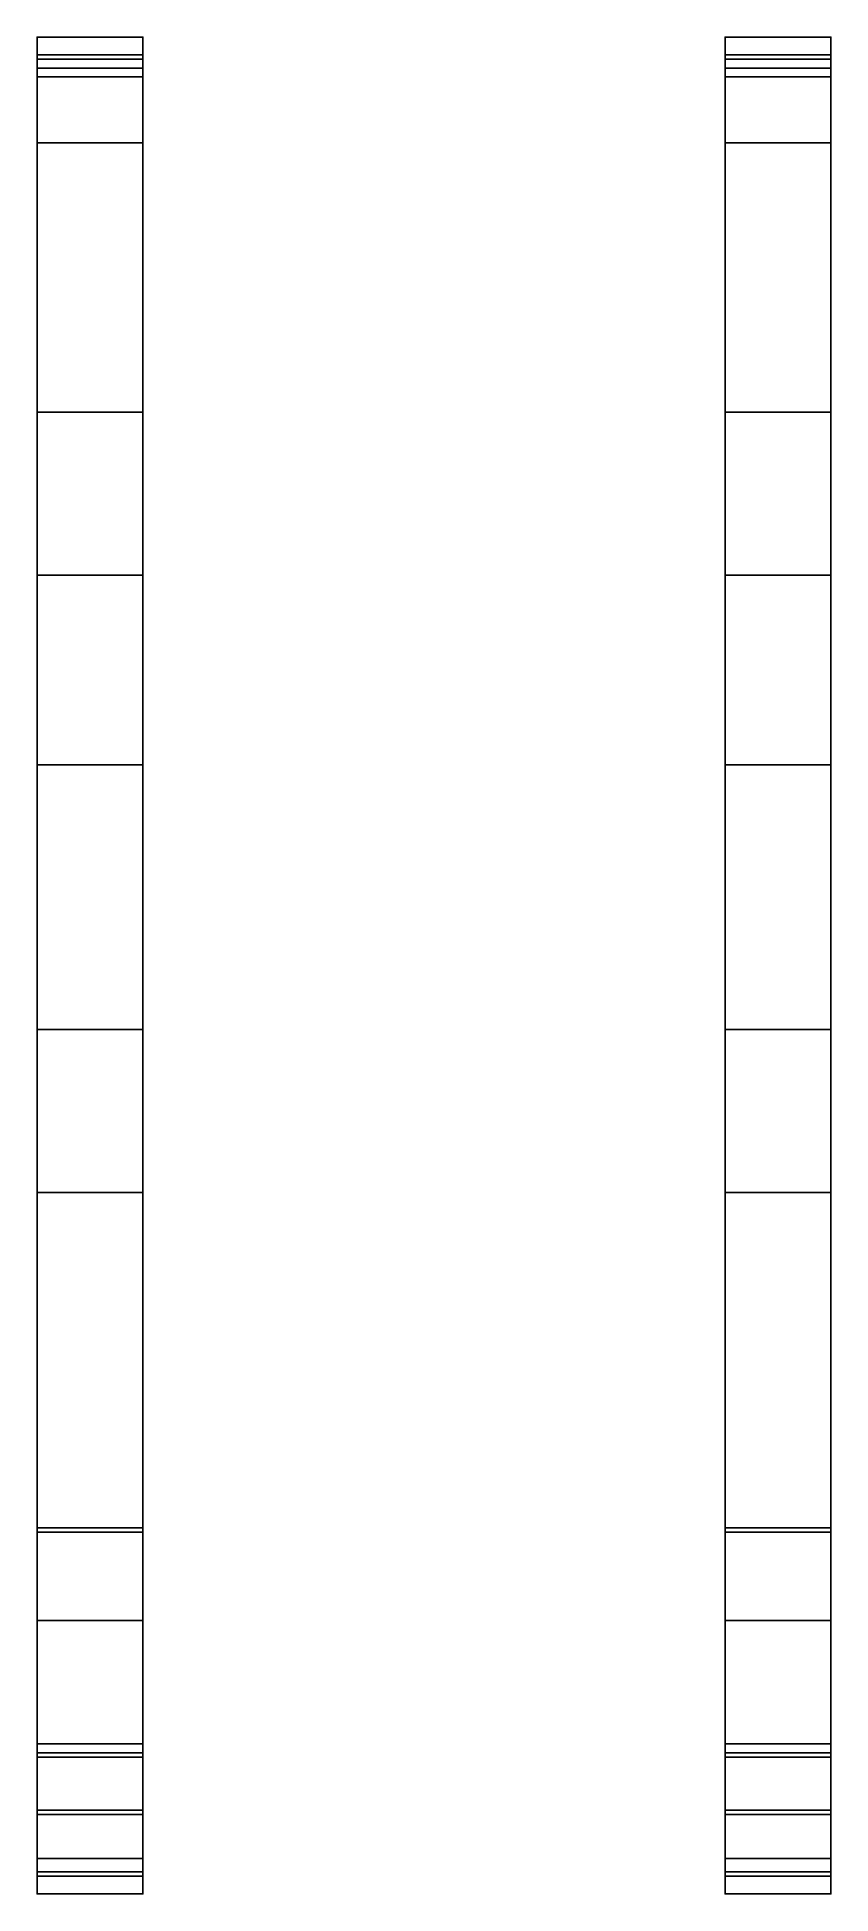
# Model space of a CAD drawing. Extents: x -0.9 to 0.9, y -2.1 to 2.11.
import ezdxf

# ---------------------------------------------------------------- set-up
doc = ezdxf.new("R2010")
doc.units = 0
doc.layers.add('TRACKS', color=3, linetype='CONTINUOUS')

msp = doc.modelspace()

# ---------------------------------------------------------------- linework, layer by layer
at = {"layer": 'TRACKS'}
for points in [[(-0.66, 2.04, 0.68), (-0.66, 2.11, 0.48), (-0.9, 2.11, 0.48), (-0.9, 2.04, 0.68)], [(-0.9, 2.04, 0.68), (-0.9, 2.11, 0.48), (-0.9, 2.07, 0.48), (-0.9, 2.02, 0.65)], [(-0.66, 2.11, 0.48), (-0.66, 2.06, 0.31), (-0.9, 2.06, 0.31), (-0.9, 2.11, 0.48)], [(-0.9, 2.11, 0.48), (-0.9, 2.06, 0.31), (-0.9, 2.02, 0.31), (-0.9, 2.07, 0.48)], [(-0.66, 2.07, 0.48), (-0.66, 2.11, 0.48), (-0.66, 2.04, 0.68), (-0.66, 2.02, 0.65)], [(-0.66, 2.02, 0.31), (-0.66, 2.06, 0.31), (-0.66, 2.11, 0.48), (-0.66, 2.07, 0.48)], [(0.66, 2.11, 0.48), (0.66, 2.06, 0.31), (0.66, 2.02, 0.31), (0.66, 2.07, 0.48)], [(0.9, 2.11, 0.48), (0.9, 2.06, 0.31), (0.66, 2.06, 0.31), (0.66, 2.11, 0.48)], [(0.9, 2.04, 0.68), (0.9, 2.11, 0.48), (0.66, 2.11, 0.48), (0.66, 2.04, 0.68)], [(0.66, 2.04, 0.68), (0.66, 2.11, 0.48), (0.66, 2.07, 0.48), (0.66, 2.02, 0.65)], [(0.9, 2.02, 0.31), (0.9, 2.06, 0.31), (0.9, 2.11, 0.48), (0.9, 2.07, 0.48)], [(0.9, 2.07, 0.48), (0.9, 2.11, 0.48), (0.9, 2.04, 0.68), (0.9, 2.02, 0.65)], [(-0.9, 2.02, 0.65), (-0.9, 2.07, 0.48), (-0.66, 2.07, 0.48), (-0.66, 2.02, 0.65)], [(-0.9, 2.07, 0.48), (-0.9, 2.02, 0.31), (-0.66, 2.02, 0.31), (-0.66, 2.07, 0.48)], [(0.66, 2.07, 0.48), (0.66, 2.02, 0.31), (0.9, 2.02, 0.31), (0.9, 2.07, 0.48)], [(0.66, 2.02, 0.65), (0.66, 2.07, 0.48), (0.9, 2.07, 0.48), (0.9, 2.02, 0.65)], [(-0.66, 2.06, 0.31), (-0.66, 1.87, 0.16), (-0.9, 1.87, 0.16), (-0.9, 2.06, 0.31)], [(-0.9, 2.06, 0.31), (-0.9, 1.87, 0.16), (-0.9, 1.87, 0.19), (-0.9, 2.02, 0.31)], [(-0.66, 1.87, 0.8), (-0.66, 2.04, 0.68), (-0.9, 2.04, 0.68), (-0.9, 1.87, 0.8)], [(-0.9, 1.87, 0.8), (-0.9, 2.04, 0.68), (-0.9, 2.02, 0.65), (-0.9, 1.87, 0.76)], [(-0.66, 1.87, 0.19), (-0.66, 1.87, 0.16), (-0.66, 2.06, 0.31), (-0.66, 2.02, 0.31)], [(-0.66, 2.02, 0.65), (-0.66, 2.04, 0.68), (-0.66, 1.87, 0.8), (-0.66, 1.87, 0.76)], [(0.66, 2.06, 0.31), (0.66, 1.87, 0.16), (0.66, 1.87, 0.19), (0.66, 2.02, 0.31)], [(0.9, 2.06, 0.31), (0.9, 1.87, 0.16), (0.66, 1.87, 0.16), (0.66, 2.06, 0.31)], [(0.66, 1.87, 0.8), (0.66, 2.04, 0.68), (0.66, 2.02, 0.65), (0.66, 1.87, 0.76)], [(0.9, 1.87, 0.8), (0.9, 2.04, 0.68), (0.66, 2.04, 0.68), (0.66, 1.87, 0.8)], [(0.9, 1.87, 0.19), (0.9, 1.87, 0.16), (0.9, 2.06, 0.31), (0.9, 2.02, 0.31)], [(0.9, 2.02, 0.65), (0.9, 2.04, 0.68), (0.9, 1.87, 0.8), (0.9, 1.87, 0.76)], [(-0.9, 2.02, 0.31), (-0.9, 1.87, 0.19), (-0.66, 1.87, 0.19), (-0.66, 2.02, 0.31)], [(-0.9, 1.87, 0.76), (-0.9, 2.02, 0.65), (-0.66, 2.02, 0.65), (-0.66, 1.87, 0.76)], [(0.66, 2.02, 0.31), (0.66, 1.87, 0.19), (0.9, 1.87, 0.19), (0.9, 2.02, 0.31)], [(0.66, 1.87, 0.76), (0.66, 2.02, 0.65), (0.9, 2.02, 0.65), (0.9, 1.87, 0.76)], [(-0.9, 1.87, 0.19), (-0.9, 1.26, 0.03), (-0.66, 1.26, 0.03), (-0.66, 1.87, 0.19)], [(-0.9, 1.87, 0.16), (-0.9, 1.26), (-0.9, 1.26, 0.03), (-0.9, 1.87, 0.19)], [(-0.66, 1.87, 0.16), (-0.66, 1.26), (-0.9, 1.26), (-0.9, 1.87, 0.16)], [(-0.9, 0.89, 0.76), (-0.9, 1.87, 0.76), (-0.66, 1.87, 0.76), (-0.66, 0.89, 0.76)], [(-0.9, 0.89, 0.8), (-0.9, 1.87, 0.8), (-0.9, 1.87, 0.76), (-0.9, 0.89, 0.76)], [(-0.66, 0.89, 0.8), (-0.66, 1.87, 0.8), (-0.9, 1.87, 0.8), (-0.9, 0.89, 0.8)], [(-0.66, 1.26, 0.03), (-0.66, 1.26), (-0.66, 1.87, 0.16), (-0.66, 1.87, 0.19)], [(-0.66, 1.87, 0.76), (-0.66, 1.87, 0.8), (-0.66, 0.89, 0.8), (-0.66, 0.89, 0.76)], [(0.66, 1.87, 0.16), (0.66, 1.26), (0.66, 1.26, 0.03), (0.66, 1.87, 0.19)], [(0.66, 1.87, 0.19), (0.66, 1.26, 0.03), (0.9, 1.26, 0.03), (0.9, 1.87, 0.19)], [(0.9, 1.87, 0.16), (0.9, 1.26), (0.66, 1.26), (0.66, 1.87, 0.16)], [(0.66, 0.89, 0.8), (0.66, 1.87, 0.8), (0.66, 1.87, 0.76), (0.66, 0.89, 0.76)], [(0.66, 0.89, 0.76), (0.66, 1.87, 0.76), (0.9, 1.87, 0.76), (0.9, 0.89, 0.76)], [(0.9, 0.89, 0.8), (0.9, 1.87, 0.8), (0.66, 1.87, 0.8), (0.66, 0.89, 0.8)], [(0.9, 1.26, 0.03), (0.9, 1.26), (0.9, 1.87, 0.16), (0.9, 1.87, 0.19)], [(0.9, 1.87, 0.76), (0.9, 1.87, 0.8), (0.9, 0.89, 0.8), (0.9, 0.89, 0.76)], [(-0.9, 1.26, 0.03), (-0.9, -1.27, 0.03), (-0.66, -1.27, 0.03), (-0.66, 1.26, 0.03)], [(-0.9, 1.26), (-0.9, -1.28), (-0.9, -1.27, 0.03), (-0.9, 1.26, 0.03)], [(-0.66, 1.26), (-0.66, -1.28), (-0.9, -1.28), (-0.9, 1.26)], [(-0.66, -1.27, 0.03), (-0.66, -1.28), (-0.66, 1.26), (-0.66, 1.26, 0.03)], [(0.66, 1.26), (0.66, -1.28), (0.66, -1.27, 0.03), (0.66, 1.26, 0.03)], [(0.9, 1.26), (0.9, -1.28), (0.66, -1.28), (0.66, 1.26)], [(0.66, 1.26, 0.03), (0.66, -1.27, 0.03), (0.9, -1.27, 0.03), (0.9, 1.26, 0.03)], [(0.9, -1.27, 0.03), (0.9, -1.28), (0.9, 1.26), (0.9, 1.26, 0.03)], [(-0.9, 0.46, 0.78), (-0.9, 0.89, 0.76), (-0.66, 0.89, 0.76), (-0.66, 0.46, 0.78)], [(-0.9, 0.46, 0.82), (-0.9, 0.89, 0.8), (-0.9, 0.89, 0.76), (-0.9, 0.46, 0.78)], [(-0.66, 0.46, 0.82), (-0.66, 0.89, 0.8), (-0.9, 0.89, 0.8), (-0.9, 0.46, 0.82)], [(-0.66, 0.89, 0.76), (-0.66, 0.89, 0.8), (-0.66, 0.46, 0.82), (-0.66, 0.46, 0.78)], [(0.66, 0.46, 0.82), (0.66, 0.89, 0.8), (0.66, 0.89, 0.76), (0.66, 0.46, 0.78)], [(0.9, 0.46, 0.82), (0.9, 0.89, 0.8), (0.66, 0.89, 0.8), (0.66, 0.46, 0.82)], [(0.66, 0.46, 0.78), (0.66, 0.89, 0.76), (0.9, 0.89, 0.76), (0.9, 0.46, 0.78)], [(0.9, 0.89, 0.76), (0.9, 0.89, 0.8), (0.9, 0.46, 0.82), (0.9, 0.46, 0.78)], [(-0.66, -0.14, 0.82), (-0.66, 0.46, 0.82), (-0.9, 0.46, 0.82), (-0.9, -0.14, 0.82)], [(-0.9, -0.14, 0.82), (-0.9, 0.46, 0.82), (-0.9, 0.46, 0.78), (-0.9, -0.14, 0.78)], [(-0.9, -0.14, 0.78), (-0.9, 0.46, 0.78), (-0.66, 0.46, 0.78), (-0.66, -0.14, 0.78)], [(-0.66, 0.46, 0.78), (-0.66, 0.46, 0.82), (-0.66, -0.14, 0.82), (-0.66, -0.14, 0.78)], [(0.9, -0.14, 0.82), (0.9, 0.46, 0.82), (0.66, 0.46, 0.82), (0.66, -0.14, 0.82)], [(0.66, -0.14, 0.82), (0.66, 0.46, 0.82), (0.66, 0.46, 0.78), (0.66, -0.14, 0.78)], [(0.66, -0.14, 0.78), (0.66, 0.46, 0.78), (0.9, 0.46, 0.78), (0.9, -0.14, 0.78)], [(0.9, 0.46, 0.78), (0.9, 0.46, 0.82), (0.9, -0.14, 0.82), (0.9, -0.14, 0.78)], [(-0.9, -0.51, 0.79), (-0.9, -0.14, 0.78), (-0.66, -0.14, 0.78), (-0.66, -0.51, 0.79)], [(-0.9, -0.51, 0.83), (-0.9, -0.14, 0.82), (-0.9, -0.14, 0.78), (-0.9, -0.51, 0.79)], [(-0.66, -0.51, 0.83), (-0.66, -0.14, 0.82), (-0.9, -0.14, 0.82), (-0.9, -0.51, 0.83)], [(-0.66, -0.14, 0.78), (-0.66, -0.14, 0.82), (-0.66, -0.51, 0.83), (-0.66, -0.51, 0.79)], [(0.66, -0.51, 0.83), (0.66, -0.14, 0.82), (0.66, -0.14, 0.78), (0.66, -0.51, 0.79)], [(0.9, -0.51, 0.83), (0.9, -0.14, 0.82), (0.66, -0.14, 0.82), (0.66, -0.51, 0.83)], [(0.66, -0.51, 0.79), (0.66, -0.14, 0.78), (0.9, -0.14, 0.78), (0.9, -0.51, 0.79)], [(0.9, -0.14, 0.78), (0.9, -0.14, 0.82), (0.9, -0.51, 0.83), (0.9, -0.51, 0.79)], [(-0.66, -1.48, 0.83), (-0.66, -0.51, 0.83), (-0.9, -0.51, 0.83), (-0.9, -1.48, 0.83)], [(-0.9, -1.48, 0.83), (-0.9, -0.51, 0.83), (-0.9, -0.51, 0.79), (-0.9, -1.48, 0.79)], [(-0.9, -1.48, 0.79), (-0.9, -0.51, 0.79), (-0.66, -0.51, 0.79), (-0.66, -1.48, 0.79)], [(-0.66, -0.51, 0.79), (-0.66, -0.51, 0.83), (-0.66, -1.48, 0.83), (-0.66, -1.48, 0.79)], [(0.9, -1.48, 0.83), (0.9, -0.51, 0.83), (0.66, -0.51, 0.83), (0.66, -1.48, 0.83)], [(0.66, -1.48, 0.83), (0.66, -0.51, 0.83), (0.66, -0.51, 0.79), (0.66, -1.48, 0.79)], [(0.66, -1.48, 0.79), (0.66, -0.51, 0.79), (0.9, -0.51, 0.79), (0.9, -1.48, 0.79)], [(0.9, -0.51, 0.79), (0.9, -0.51, 0.83), (0.9, -1.48, 0.83), (0.9, -1.48, 0.79)], [(-0.9, -1.27, 0.03), (-0.9, -1.78, 0.21), (-0.66, -1.78, 0.21), (-0.66, -1.27, 0.03)], [(-0.9, -1.28), (-0.9, -1.79, 0.17), (-0.9, -1.78, 0.21), (-0.9, -1.27, 0.03)], [(-0.66, -1.28), (-0.66, -1.79, 0.17), (-0.9, -1.79, 0.17), (-0.9, -1.28)], [(-0.66, -1.78, 0.21), (-0.66, -1.79, 0.17), (-0.66, -1.28), (-0.66, -1.27, 0.03)], [(0.66, -1.28), (0.66, -1.79, 0.17), (0.66, -1.78, 0.21), (0.66, -1.27, 0.03)], [(0.66, -1.27, 0.03), (0.66, -1.78, 0.21), (0.9, -1.78, 0.21), (0.9, -1.27, 0.03)], [(0.9, -1.28), (0.9, -1.79, 0.17), (0.66, -1.79, 0.17), (0.66, -1.28)], [(0.9, -1.78, 0.21), (0.9, -1.79, 0.17), (0.9, -1.28), (0.9, -1.27, 0.03)], [(-0.9, -1.76, 0.8), (-0.9, -1.48, 0.79), (-0.66, -1.48, 0.79), (-0.66, -1.76, 0.8)], [(-0.9, -1.76, 0.84), (-0.9, -1.48, 0.83), (-0.9, -1.48, 0.79), (-0.9, -1.76, 0.8)], [(-0.66, -1.76, 0.84), (-0.66, -1.48, 0.83), (-0.9, -1.48, 0.83), (-0.9, -1.76, 0.84)], [(-0.66, -1.48, 0.79), (-0.66, -1.48, 0.83), (-0.66, -1.76, 0.84), (-0.66, -1.76, 0.8)], [(0.66, -1.76, 0.84), (0.66, -1.48, 0.83), (0.66, -1.48, 0.79), (0.66, -1.76, 0.8)], [(0.9, -1.76, 0.84), (0.9, -1.48, 0.83), (0.66, -1.48, 0.83), (0.66, -1.76, 0.84)], [(0.66, -1.76, 0.8), (0.66, -1.48, 0.79), (0.9, -1.48, 0.79), (0.9, -1.76, 0.8)], [(0.9, -1.48, 0.79), (0.9, -1.48, 0.83), (0.9, -1.76, 0.84), (0.9, -1.76, 0.8)], [(-0.66, -1.92, 0.81), (-0.66, -1.76, 0.84), (-0.9, -1.76, 0.84), (-0.9, -1.92, 0.81)], [(-0.9, -1.92, 0.81), (-0.9, -1.76, 0.84), (-0.9, -1.76, 0.8), (-0.9, -1.91, 0.78)], [(-0.9, -1.91, 0.78), (-0.9, -1.76, 0.8), (-0.66, -1.76, 0.8), (-0.66, -1.91, 0.78)], [(-0.66, -1.76, 0.8), (-0.66, -1.76, 0.84), (-0.66, -1.92, 0.81), (-0.66, -1.91, 0.78)], [(0.9, -1.92, 0.81), (0.9, -1.76, 0.84), (0.66, -1.76, 0.84), (0.66, -1.92, 0.81)], [(0.66, -1.92, 0.81), (0.66, -1.76, 0.84), (0.66, -1.76, 0.8), (0.66, -1.91, 0.78)], [(0.66, -1.91, 0.78), (0.66, -1.76, 0.8), (0.9, -1.76, 0.8), (0.9, -1.91, 0.78)], [(0.9, -1.76, 0.8), (0.9, -1.76, 0.84), (0.9, -1.92, 0.81), (0.9, -1.91, 0.78)], [(-0.9, -1.78, 0.21), (-0.9, -1.91, 0.26), (-0.66, -1.91, 0.26), (-0.66, -1.78, 0.21)], [(-0.9, -1.79, 0.17), (-0.9, -1.92, 0.22), (-0.9, -1.91, 0.26), (-0.9, -1.78, 0.21)], [(-0.66, -1.79, 0.17), (-0.66, -1.92, 0.22), (-0.9, -1.92, 0.22), (-0.9, -1.79, 0.17)], [(-0.66, -1.91, 0.26), (-0.66, -1.92, 0.22), (-0.66, -1.79, 0.17), (-0.66, -1.78, 0.21)], [(0.66, -1.78, 0.21), (0.66, -1.91, 0.26), (0.9, -1.91, 0.26), (0.9, -1.78, 0.21)], [(0.66, -1.79, 0.17), (0.66, -1.92, 0.22), (0.66, -1.91, 0.26), (0.66, -1.78, 0.21)], [(0.9, -1.79, 0.17), (0.9, -1.92, 0.22), (0.66, -1.92, 0.22), (0.66, -1.79, 0.17)], [(0.9, -1.91, 0.26), (0.9, -1.92, 0.22), (0.9, -1.79, 0.17), (0.9, -1.78, 0.21)], [(-0.9, -1.92, 0.22), (-0.9, -2.05, 0.34), (-0.9, -2.02, 0.36), (-0.9, -1.91, 0.26)], [(-0.9, -1.91, 0.26), (-0.9, -2.02, 0.36), (-0.66, -2.02, 0.36), (-0.66, -1.91, 0.26)], [(-0.9, -2.05, 0.68), (-0.9, -1.92, 0.81), (-0.9, -1.91, 0.78), (-0.9, -2.02, 0.66)], [(-0.9, -2.02, 0.66), (-0.9, -1.91, 0.78), (-0.66, -1.91, 0.78), (-0.66, -2.02, 0.66)], [(-0.66, -1.92, 0.22), (-0.66, -2.05, 0.34), (-0.9, -2.05, 0.34), (-0.9, -1.92, 0.22)], [(-0.66, -2.05, 0.68), (-0.66, -1.92, 0.81), (-0.9, -1.92, 0.81), (-0.9, -2.05, 0.68)], [(-0.66, -2.02, 0.36), (-0.66, -2.05, 0.34), (-0.66, -1.92, 0.22), (-0.66, -1.91, 0.26)], [(-0.66, -1.91, 0.78), (-0.66, -1.92, 0.81), (-0.66, -2.05, 0.68), (-0.66, -2.02, 0.66)], [(0.66, -2.05, 0.68), (0.66, -1.92, 0.81), (0.66, -1.91, 0.78), (0.66, -2.02, 0.66)], [(0.66, -2.02, 0.66), (0.66, -1.91, 0.78), (0.9, -1.91, 0.78), (0.9, -2.02, 0.66)], [(0.66, -1.92, 0.22), (0.66, -2.05, 0.34), (0.66, -2.02, 0.36), (0.66, -1.91, 0.26)], [(0.66, -1.91, 0.26), (0.66, -2.02, 0.36), (0.9, -2.02, 0.36), (0.9, -1.91, 0.26)], [(0.9, -2.05, 0.68), (0.9, -1.92, 0.81), (0.66, -1.92, 0.81), (0.66, -2.05, 0.68)], [(0.9, -1.92, 0.22), (0.9, -2.05, 0.34), (0.66, -2.05, 0.34), (0.66, -1.92, 0.22)], [(0.9, -1.91, 0.78), (0.9, -1.92, 0.81), (0.9, -2.05, 0.68), (0.9, -2.02, 0.66)], [(0.9, -2.02, 0.36), (0.9, -2.05, 0.34), (0.9, -1.92, 0.22), (0.9, -1.91, 0.26)], [(-0.9, -2.1, 0.51), (-0.9, -2.05, 0.68), (-0.9, -2.02, 0.66), (-0.9, -2.06, 0.51)], [(-0.9, -2.06, 0.51), (-0.9, -2.02, 0.66), (-0.66, -2.02, 0.66), (-0.66, -2.06, 0.51)], [(-0.9, -2.05, 0.34), (-0.9, -2.1, 0.51), (-0.9, -2.06, 0.51), (-0.9, -2.02, 0.36)], [(-0.9, -2.02, 0.36), (-0.9, -2.06, 0.51), (-0.66, -2.06, 0.51), (-0.66, -2.02, 0.36)], [(-0.66, -2.02, 0.66), (-0.66, -2.05, 0.68), (-0.66, -2.1, 0.51), (-0.66, -2.06, 0.51)], [(-0.66, -2.06, 0.51), (-0.66, -2.1, 0.51), (-0.66, -2.05, 0.34), (-0.66, -2.02, 0.36)], [(0.66, -2.1, 0.51), (0.66, -2.05, 0.68), (0.66, -2.02, 0.66), (0.66, -2.06, 0.51)], [(0.66, -2.06, 0.51), (0.66, -2.02, 0.66), (0.9, -2.02, 0.66), (0.9, -2.06, 0.51)], [(0.66, -2.05, 0.34), (0.66, -2.1, 0.51), (0.66, -2.06, 0.51), (0.66, -2.02, 0.36)], [(0.66, -2.02, 0.36), (0.66, -2.06, 0.51), (0.9, -2.06, 0.51), (0.9, -2.02, 0.36)], [(0.9, -2.02, 0.66), (0.9, -2.05, 0.68), (0.9, -2.1, 0.51), (0.9, -2.06, 0.51)], [(0.9, -2.06, 0.51), (0.9, -2.1, 0.51), (0.9, -2.05, 0.34), (0.9, -2.02, 0.36)], [(-0.66, -2.1, 0.51), (-0.66, -2.05, 0.68), (-0.9, -2.05, 0.68), (-0.9, -2.1, 0.51)], [(-0.66, -2.05, 0.34), (-0.66, -2.1, 0.51), (-0.9, -2.1, 0.51), (-0.9, -2.05, 0.34)], [(0.9, -2.1, 0.51), (0.9, -2.05, 0.68), (0.66, -2.05, 0.68), (0.66, -2.1, 0.51)], [(0.9, -2.05, 0.34), (0.9, -2.1, 0.51), (0.66, -2.1, 0.51), (0.66, -2.05, 0.34)]]:
    msp.add_3dface(points, dxfattribs=at)

doc.saveas('drawing.dxf')
